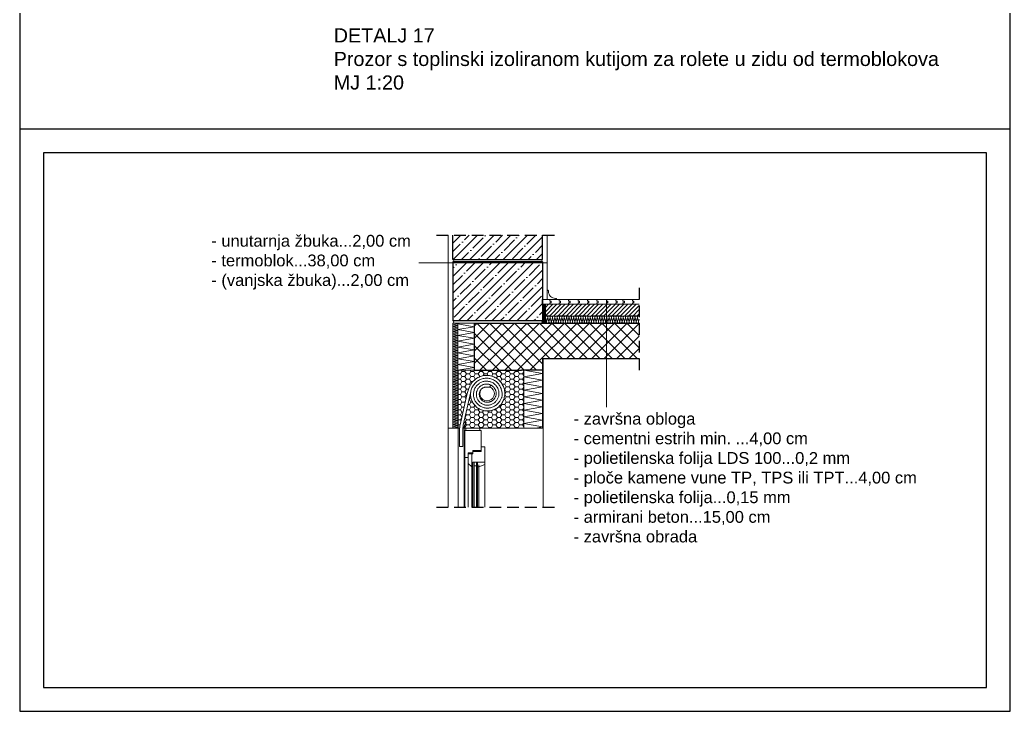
# Model space of a CAD drawing. Header units: inches. Extents: x 2845 to 78208, y 637 to 2211.
# Drawn here: x 5847.1 to 6057.1, y 637.2 to 783.9 of the extents above; entities that cross this region are included whole.
import ezdxf

# ---------------------------------------------------------------- set-up
doc = ezdxf.new("R2010")
doc.units = ezdxf.units.IN
doc.header["$MEASUREMENT"] = 0
doc.linetypes.add('DASHED', pattern=[0.75, 0.5, -0.25])
doc.layers.add('slojevi', color=150, linetype='Continuous')
doc.layers.add('t-Prozor', color=254, linetype='Continuous')
doc.styles.get("Standard").update_dxf_attribs({"font": 'arial.ttf'})

msp = doc.modelspace()

# ---------------------------------------------------------------- hatches: boundary and pattern name
at = {"lineweight": 0}
h = msp.add_hatch(dxfattribs=at)
h.set_pattern_fill('ANSI35', color=256, scale=10)
h.set_pattern_definition([(45, (5702.7075, 899.8004), (-1.767767, 1.767767), []), (45, (5704.4753, 899.8004), (-1.767767, 1.767767), [3.125, -0.625, 0, -0.625])])
h.paths.add_polyline_path([(5938.92, 732.51), (5938.92, 720.01), (5957.92, 720.01), (5957.92, 732.51)])
h.paths.add_polyline_path([(5957.92, 733.01), (5957.92, 738.15), (5938.92, 738.15), (5938.92, 733.01)])
h = msp.add_hatch(dxfattribs=at)
h.set_pattern_fill('ANSI31', color=256, scale=5)
h.set_pattern_definition([(45, (5764.3473, 688.6342), (-0.4419417, 0.4419417), [])])
h.paths.add_polyline_path([(5978.42, 721.01), (5978.42, 723.51), (5958.52, 723.51), (5958.52, 721.01)])
h = msp.add_hatch(dxfattribs=at)
h.set_pattern_fill('ANSI37', color=256, scale=15)
h.set_pattern_definition([(45, (5702.7075, 899.8004), (-1.325825, 1.325825), []), (135, (5702.7075, 899.8004), (-1.325825, -1.325825), [])])
h.paths.add_polyline_path([(5943.42, 719.51), (5943.42, 709.51), (5953.42, 709.51), (5957.92, 709.51), (5957.92, 712.01), (5978.42, 712.01), (5978.42, 719.51)])
h = msp.add_hatch(dxfattribs=at)
h.set_pattern_fill('HONEY', color=256, scale=5)
h.set_pattern_definition([(0, (5702.70753, 899.80043), (0.9375, 0.5412659), [0.625, -1.25]), (120, (5702.70753, 899.80043), (-0.9375, 0.5412659), [0.625, -1.25]), (60, (5702.70753, 899.80043), (2e-16, 1.0825318), [-1.25, 0.625])])
h.paths.add_polyline_path([(5941.11, 697.87, 0.030139), (5941.01, 697.27), (5941.4, 697.27), (5944.9, 697.27), (5953.92, 697.27), (5953.92, 709.51), (5953.42, 709.51), (5950.92, 709.51), (5943.42, 709.51), (5940.02, 709.51), (5940.02, 697.27), (5940.33, 697.27, -0.03388), (5940.44, 697.94), (5941.97, 704.77), (5942.44, 706.16), (5943.15, 707.19), (5944.06, 707.92), (5945.04, 708.35), (5946.04, 708.47), (5947.03, 708.34), (5947.94, 707.98), (5948.83, 707.32), (5949.47, 706.44), (5949.86, 705.42), (5949.93, 704.23), (5949.63, 703.08), (5948.99, 702.08), (5948.09, 701.34), (5947.01, 700.92), (5945.86, 700.85), (5944.76, 701.14), (5943.8, 701.75), (5943.1, 702.62), (5942.51, 704.12)])

# ---------------------------------------------------------------- linework, layer by layer
for p, q in [((5847.07, 934.18), (5847.07, 637.18)), ((6057.07, 637.18), (6057.07, 934.18)), ((6057.07, 760.68), (5847.07, 760.68)), ((6052.07, 755.68), (5852.07, 755.68)), ((5852.07, 755.68), (5852.07, 642.18)), ((6052.07, 642.18), (6052.07, 755.68)), ((5957.93, 723.51), (5957.93, 724.51)), ((5958.52, 720.51), (5958.52, 723.51)), ((5950.92, 709.51), (5953.42, 709.51)), ((5852.07, 642.18), (6052.07, 642.18)), ((5847.07, 637.18), (6057.07, 637.18))]:
    msp.add_line(p, q)
at = {"linetype": 'DASHED', "ltscale": 5}
for p, q in [((5935.42, 738.15), (5961.42, 738.15)), ((5978.42, 727.01), (5978.42, 709.51)), ((5935.42, 680.5), (5960.57, 680.5))]:
    msp.add_line(p, q, dxfattribs=at)
at = {"lineweight": 0}
for p, q in [((5937.92, 738.15), (5937.92, 697.27)), ((5958.92, 738.15), (5958.92, 724.51)), ((5958.92, 732.28), (5931.69, 732.28)), ((5957.92, 724.51), (5973.44, 724.51)), ((5959.44, 724.51), (5959.44, 724.16)), ((5961.44, 724.51), (5961.44, 724.16)), ((5963.44, 724.51), (5963.44, 724.16)), ((5965.44, 724.51), (5965.44, 724.16)), ((5967.44, 724.51), (5967.44, 724.16)), ((5969.44, 724.51), (5969.44, 724.16)), ((5971.44, 724.51), (5971.44, 724.16)), ((5971.44, 724.51), (5971.44, 701.7)), ((5973.44, 724.51), (5973.44, 724.16)), ((5973.44, 724.51), (5978.42, 724.51)), ((5974.96, 724.51), (5974.96, 724.16)), ((5976.96, 724.51), (5976.96, 724.16)), ((5978.42, 723.51), (5957.92, 723.51)), ((5957.92, 723.51), (5978.42, 723.51)), ((5978.42, 723.51), (5958.92, 723.51)), ((5959.44, 724.16), (5959.74, 724.16)), ((5959.44, 723.81), (5959.44, 723.51)), ((5959.44, 723.81), (5959.74, 723.81)), ((5959.69, 723.81), (5959.69, 724.16)), ((5959.74, 723.81), (5959.74, 724.16)), ((5961.44, 724.16), (5961.74, 724.16)), ((5961.44, 723.81), (5961.74, 723.81)), ((5961.44, 723.81), (5961.44, 723.51)), ((5961.69, 723.81), (5961.69, 724.16)), ((5961.74, 723.81), (5961.74, 724.16)), ((5963.44, 724.16), (5963.74, 724.16)), ((5963.44, 723.81), (5963.74, 723.81)), ((5963.44, 723.81), (5963.44, 723.51)), ((5963.69, 723.81), (5963.69, 724.16)), ((5963.74, 723.81), (5963.74, 724.16)), ((5965.44, 724.16), (5965.74, 724.16)), ((5965.44, 723.81), (5965.44, 723.51)), ((5965.44, 723.81), (5965.74, 723.81)), ((5965.69, 723.81), (5965.69, 724.16)), ((5965.74, 723.81), (5965.74, 724.16)), ((5967.44, 724.16), (5967.74, 724.16)), ((5967.44, 723.81), (5967.74, 723.81)), ((5967.44, 723.81), (5967.44, 723.51)), ((5967.69, 723.81), (5967.69, 724.16)), ((5967.74, 723.81), (5967.74, 724.16)), ((5969.44, 724.16), (5969.74, 724.16)), ((5969.44, 723.81), (5969.44, 723.51)), ((5969.44, 723.81), (5969.74, 723.81)), ((5969.69, 723.81), (5969.69, 724.16)), ((5969.74, 723.81), (5969.74, 724.16)), ((5971.44, 724.16), (5971.74, 724.16)), ((5971.44, 723.81), (5971.44, 723.51)), ((5971.44, 723.81), (5971.74, 723.81)), ((5971.69, 723.81), (5971.69, 724.16)), ((5971.74, 723.81), (5971.74, 724.16)), ((5973.44, 724.16), (5973.74, 724.16)), ((5973.44, 723.81), (5973.74, 723.81)), ((5973.44, 723.81), (5973.44, 723.51)), ((5973.69, 723.81), (5973.69, 724.16)), ((5973.74, 723.81), (5973.74, 724.16)), ((5974.96, 724.16), (5975.26, 724.16)), ((5974.96, 723.81), (5974.96, 723.51)), ((5974.96, 723.81), (5975.26, 723.81)), ((5975.21, 723.81), (5975.21, 724.16)), ((5975.26, 723.81), (5975.26, 724.16)), ((5976.96, 724.16), (5977.26, 724.16)), ((5976.96, 723.81), (5977.26, 723.81)), ((5976.96, 723.81), (5976.96, 723.51)), ((5977.21, 723.81), (5977.21, 724.16)), ((5977.26, 723.81), (5977.26, 724.16)), ((5978.42, 721.01), (5958.52, 721.01)), ((5958.52, 721.01), (5958.52, 719.51)), ((5958.07, 712.01), (5958.07, 680.5)), ((5943.42, 709.51), (5939.92, 709.51)), ((5940.02, 709.51), (5940.02, 697.27)), ((5953.92, 709.51), (5953.92, 697.27)), ((5941.86, 704.3), (5940.44, 697.94)), ((5942.7, 704.95), (5941.11, 697.87)), ((5940.02, 680.5), (5940.02, 700.02)), ((5940.02, 697.27), (5937.92, 697.27)), ((5937.92, 697.27), (5937.92, 680.5)), ((5939.92, 697.27), (5940.02, 697.27)), ((5940.33, 697.27), (5940.02, 697.27)), ((5941.4, 697.27), (5941.01, 697.27)), ((5941.4, 697.27), (5944.9, 697.27)), ((5944.65, 697.27), (5958.07, 697.27)), ((5944.9, 697.27), (5957.92, 697.27)), ((5940.31, 696.85), (5940.31, 693.32)), ((5940.99, 696.77), (5940.99, 693.32)), ((5941.27, 680.5), (5941.27, 697.03)), ((5941.4, 696.77), (5941.4, 691.02)), ((5941.4, 696.77), (5941.65, 696.77)), ((5944.65, 696.77), (5944.9, 696.77)), ((5944.9, 696.77), (5944.9, 692.27)), ((5940.99, 693.32), (5940.31, 693.32)), ((5944.9, 693.27), (5945.65, 693.27)), ((5945.65, 693.27), (5945.65, 680.5)), ((5941.4, 691.95), (5941.4, 680.5)), ((5941.4, 691.02), (5942.15, 691.02)), ((5942.15, 691.02), (5942.15, 692.02)), ((5942.15, 692.02), (5943.15, 692.02)), ((5942.15, 691.77), (5943.15, 691.77)), ((5942.15, 691.77), (5942.15, 680.5)), ((5942.9, 691.77), (5942.9, 680.5)), ((5943.15, 691.77), (5943.15, 692.52)), ((5943.15, 692.52), (5944.9, 692.52)), ((5943.15, 692.27), (5944.9, 692.27)), ((5942.9, 689.02), (5942.15, 689.77)), ((5943.15, 689.02), (5942.9, 689.02)), ((5943.15, 690.02), (5943.15, 689.02)), ((5945.65, 690.02), (5943.15, 690.02)), ((5943.15, 689.68), (5943.15, 680.5)), ((5943.4, 690.02), (5943.4, 689.27)), ((5943.4, 690.02), (5943.4, 680.5)), ((5943.9, 689.27), (5943.4, 689.27)), ((5943.9, 690.02), (5943.9, 689.27)), ((5943.9, 690.02), (5943.9, 680.5)), ((5944.15, 690.02), (5944.15, 689.02)), ((5944.15, 689.58), (5944.15, 680.5)), ((5944.15, 689.02), (5944.4, 689.02)), ((5944.4, 689.02), (5945.65, 689.52)), ((5944.4, 689.43), (5944.4, 680.5))]:
    msp.add_line(p, q, dxfattribs=at)
at = {"lineweight": 30}
for p, q in [((5938.92, 733.01), (5938.92, 738.15)), ((5957.92, 733.01), (5957.92, 738.15)), ((5938.92, 733.01), (5957.92, 733.01)), ((5957.92, 732.51), (5938.92, 732.51)), ((5938.92, 732.51), (5938.92, 720.01)), ((5957.92, 732.51), (5957.92, 720.01)), ((5957.92, 720.01), (5938.92, 720.01)), ((5943.42, 719.51), (5978.42, 719.51)), ((5943.42, 719.51), (5943.42, 709.51)), ((5957.92, 712.01), (5978.42, 712.01)), ((5957.92, 712.01), (5957.92, 709.51)), ((5943.42, 709.51), (5953.42, 709.51)), ((5957.92, 709.51), (5953.42, 709.51))]:
    msp.add_line(p, q, dxfattribs=at)
at = {"color": 94, "lineweight": 15}
for p, q in [((5958.03, 723.37), (5958.42, 723.44)), ((5958.42, 723.28), (5958.03, 723.36)), ((5958.03, 723.2), (5958.42, 723.28)), ((5958.42, 723.12), (5958.03, 723.19)), ((5958.03, 723.03), (5958.42, 723.11)), ((5958.42, 722.95), (5958.03, 723.03)), ((5958.03, 722.87), (5958.42, 722.94)), ((5958.42, 722.78), (5958.03, 722.86)), ((5958.03, 722.7), (5958.42, 722.78)), ((5958.03, 722.7), (5958.42, 722.78)), ((5958.03, 722.7), (5958.42, 722.78)), ((5958.42, 722.62), (5958.03, 722.69)), ((5958.03, 722.53), (5958.42, 722.61)), ((5958.42, 722.45), (5958.03, 722.53)), ((5958.03, 722.37), (5958.42, 722.44)), ((5958.42, 723.45), (5958.1, 723.51)), ((5958.42, 722.28), (5958.03, 722.36)), ((5958.03, 722.2), (5958.42, 722.28)), ((5958.42, 722.12), (5958.03, 722.19)), ((5958.03, 722.03), (5958.42, 722.11)), ((5958.42, 721.95), (5958.03, 722.03)), ((5958.03, 721.87), (5958.42, 721.94)), ((5958.42, 721.78), (5958.03, 721.86)), ((5958.03, 721.7), (5958.42, 721.78)), ((5958.42, 721.62), (5958.03, 721.69)), ((5958.03, 721.53), (5958.42, 721.61)), ((5958.42, 721.45), (5958.03, 721.53)), ((5958.03, 721.37), (5958.42, 721.44)), ((5958.42, 721.28), (5958.03, 721.36)), ((5958.03, 721.2), (5958.42, 721.28)), ((5958.42, 721.12), (5958.03, 721.19)), ((5958.03, 721.03), (5958.42, 721.11)), ((5958.03, 721.03), (5958.42, 721.11)), ((5958.42, 720.95), (5958.03, 721.03)), ((5958.03, 720.87), (5958.42, 720.94)), ((5958.42, 720.78), (5958.03, 720.86)), ((5958.03, 720.7), (5958.42, 720.78)), ((5958.42, 720.62), (5958.03, 720.69)), ((5958.03, 720.53), (5958.42, 720.61)), ((5958.42, 720.45), (5958.03, 720.53)), ((5958.03, 720.37), (5958.42, 720.44)), ((5958.42, 720.28), (5958.03, 720.36)), ((5958.53, 720.7), (5958.77, 719.83)), ((5959.02, 720.7), (5958.78, 719.83)), ((5959.27, 719.83), (5959.03, 720.7)), ((5959.52, 720.7), (5959.28, 719.83)), ((5959.77, 719.83), (5959.53, 720.7)), ((5960.02, 720.7), (5959.78, 719.83)), ((5960.27, 719.83), (5960.03, 720.7)), ((5960.52, 720.7), (5960.28, 719.83)), ((5960.77, 719.83), (5960.53, 720.7)), ((5961.02, 720.7), (5960.78, 719.83)), ((5961.27, 719.83), (5961.03, 720.7)), ((5961.52, 720.7), (5961.28, 719.83)), ((5961.77, 719.83), (5961.53, 720.7)), ((5962.02, 720.7), (5961.78, 719.83)), ((5962.27, 719.83), (5962.03, 720.7)), ((5962.52, 720.7), (5962.28, 719.83)), ((5962.77, 719.83), (5962.53, 720.7)), ((5963.02, 720.7), (5962.78, 719.83)), ((5963.27, 719.83), (5963.03, 720.7)), ((5963.52, 720.7), (5963.28, 719.83)), ((5963.77, 719.83), (5963.53, 720.7)), ((5964.02, 720.7), (5963.78, 719.83)), ((5964.27, 719.83), (5964.03, 720.7)), ((5964.52, 720.7), (5964.28, 719.83)), ((5964.77, 719.83), (5964.53, 720.7)), ((5965.02, 720.7), (5964.78, 719.83)), ((5965.27, 719.83), (5965.03, 720.7)), ((5965.52, 720.7), (5965.28, 719.83)), ((5965.77, 719.83), (5965.53, 720.7)), ((5966.02, 720.7), (5965.78, 719.83)), ((5966.27, 719.83), (5966.03, 720.7)), ((5966.52, 720.7), (5966.28, 719.83)), ((5966.77, 719.83), (5966.53, 720.7)), ((5967.02, 720.7), (5966.78, 719.83)), ((5967.27, 719.83), (5967.03, 720.7)), ((5967.52, 720.7), (5967.28, 719.83)), ((5967.77, 719.83), (5967.53, 720.7)), ((5968.02, 720.7), (5967.78, 719.83)), ((5968.27, 719.83), (5968.03, 720.7)), ((5968.52, 720.7), (5968.28, 719.83)), ((5968.77, 719.83), (5968.53, 720.7)), ((5969.02, 720.7), (5968.78, 719.83)), ((5969.27, 719.83), (5969.03, 720.7)), ((5969.52, 720.7), (5969.28, 719.83)), ((5969.77, 719.83), (5969.53, 720.7)), ((5970.02, 720.7), (5969.78, 719.83)), ((5970.27, 719.83), (5970.03, 720.7)), ((5970.52, 720.7), (5970.28, 719.83)), ((5970.77, 719.83), (5970.53, 720.7)), ((5971.02, 720.7), (5970.78, 719.83)), ((5971.27, 719.83), (5971.03, 720.7)), ((5971.52, 720.7), (5971.28, 719.83)), ((5971.77, 719.83), (5971.53, 720.7)), ((5972.02, 720.7), (5971.78, 719.83)), ((5972.27, 719.83), (5972.03, 720.7)), ((5972.52, 720.7), (5972.28, 719.83)), ((5972.77, 719.83), (5972.53, 720.7)), ((5973.02, 720.7), (5972.78, 719.83)), ((5973.27, 719.83), (5973.03, 720.7)), ((5973.52, 720.7), (5973.28, 719.83)), ((5973.77, 719.83), (5973.53, 720.7)), ((5974.02, 720.7), (5973.78, 719.83)), ((5974.27, 719.83), (5974.03, 720.7)), ((5974.52, 720.7), (5974.28, 719.83)), ((5974.77, 719.83), (5974.53, 720.7)), ((5975.02, 720.7), (5974.78, 719.83)), ((5975.27, 719.83), (5975.03, 720.7)), ((5975.52, 720.7), (5975.28, 719.83)), ((5975.77, 719.83), (5975.53, 720.7)), ((5976.02, 720.7), (5975.78, 719.83)), ((5976.27, 719.83), (5976.03, 720.7)), ((5976.52, 720.7), (5976.28, 719.83)), ((5976.77, 719.83), (5976.53, 720.7)), ((5977.02, 720.7), (5976.78, 719.83)), ((5977.27, 719.83), (5977.03, 720.7)), ((5977.52, 720.7), (5977.28, 719.83)), ((5977.77, 719.83), (5977.53, 720.7)), ((5978.02, 720.7), (5977.78, 719.83)), ((5978.27, 719.83), (5978.03, 720.7)), ((5978.42, 720.36), (5978.28, 719.83)), ((5938.92, 719.51), (5943.42, 719.51)), ((5938.92, 719.51), (5938.92, 697.27)), ((5938.92, 719.51), (5939.92, 719.34)), ((5939.92, 719.34), (5938.92, 719.16)), ((5938.92, 719.16), (5939.92, 718.99)), ((5939.92, 718.99), (5938.92, 718.81)), ((5938.92, 718.81), (5939.92, 718.63)), ((5939.92, 718.63), (5938.92, 718.46)), ((5938.92, 718.46), (5939.92, 718.28)), ((5939.92, 718.28), (5938.92, 718.1)), ((5939.92, 719.39), (5940.64, 719.51)), ((5939.92, 719.51), (5939.92, 697.27)), ((5943.42, 718.77), (5939.92, 719.39)), ((5939.92, 718.15), (5943.42, 718.77)), ((5958.03, 720.2), (5958.42, 720.28)), ((5958.42, 720.12), (5958.03, 720.19)), ((5958.03, 720.03), (5958.42, 720.11)), ((5958.42, 719.95), (5958.03, 720.03)), ((5958.03, 719.87), (5958.42, 719.94)), ((5958.42, 719.78), (5958.03, 719.86)), ((5958.03, 719.7), (5958.42, 719.78)), ((5958.42, 719.62), (5958.03, 719.69)), ((5958.03, 719.53), (5958.42, 719.61)), ((5938.92, 718.1), (5939.92, 717.93)), ((5939.92, 717.93), (5938.92, 717.75)), ((5938.92, 717.75), (5939.92, 717.57)), ((5939.92, 717.57), (5938.92, 717.4)), ((5938.92, 717.4), (5939.92, 717.22)), ((5939.92, 717.22), (5938.92, 717.05)), ((5938.92, 717.05), (5939.92, 716.87)), ((5939.92, 716.87), (5938.92, 716.69)), ((5938.92, 716.69), (5939.92, 716.52)), ((5939.92, 716.52), (5938.92, 716.34)), ((5938.92, 716.34), (5939.92, 716.16)), ((5939.92, 716.16), (5938.92, 715.99)), ((5943.42, 717.54), (5939.92, 718.15)), ((5939.92, 716.92), (5943.42, 717.54)), ((5943.42, 716.3), (5939.92, 716.92)), ((5939.92, 715.69), (5943.42, 716.3)), ((5938.92, 715.99), (5939.92, 715.81)), ((5939.92, 715.81), (5938.92, 715.64)), ((5938.92, 715.64), (5939.92, 715.46)), ((5939.92, 715.46), (5938.92, 715.28)), ((5938.92, 715.28), (5939.92, 715.11)), ((5939.92, 715.11), (5938.92, 714.93)), ((5938.92, 714.93), (5939.92, 714.75)), ((5939.92, 714.75), (5938.92, 714.58)), ((5938.92, 714.58), (5939.92, 714.4)), ((5939.92, 714.4), (5938.92, 714.22)), ((5938.92, 714.22), (5939.92, 714.05)), ((5939.92, 714.05), (5938.92, 713.87)), ((5943.42, 715.07), (5939.92, 715.69)), ((5939.92, 714.45), (5943.42, 715.07)), ((5943.42, 713.83), (5939.92, 714.45)), ((5938.92, 713.87), (5939.92, 713.7)), ((5939.92, 713.7), (5938.92, 713.52)), ((5938.92, 713.52), (5939.92, 713.34)), ((5939.92, 713.34), (5938.92, 713.17)), ((5938.92, 713.17), (5939.92, 712.99)), ((5939.92, 712.99), (5938.92, 712.81)), ((5938.92, 712.81), (5939.92, 712.64)), ((5939.92, 712.64), (5938.92, 712.46)), ((5938.92, 712.46), (5939.92, 712.29)), ((5939.92, 712.29), (5938.92, 712.11)), ((5938.92, 712.11), (5939.92, 711.93)), ((5939.92, 711.93), (5938.92, 711.76)), ((5939.92, 713.22), (5943.42, 713.83)), ((5943.42, 712.6), (5939.92, 713.22)), ((5939.92, 711.98), (5943.42, 712.6)), ((5943.42, 711.37), (5939.92, 711.98)), ((5938.92, 711.76), (5939.92, 711.58)), ((5939.92, 711.58), (5938.92, 711.4)), ((5938.92, 711.4), (5939.92, 711.23)), ((5939.92, 711.23), (5938.92, 711.05)), ((5938.92, 711.05), (5939.92, 710.87)), ((5939.92, 710.87), (5938.92, 710.7)), ((5938.92, 710.7), (5939.92, 710.52)), ((5939.92, 710.52), (5938.92, 710.35)), ((5938.92, 710.35), (5939.92, 710.17)), ((5939.92, 710.17), (5938.92, 709.99)), ((5938.92, 709.99), (5939.92, 709.82)), ((5939.92, 709.82), (5938.92, 709.64)), ((5939.92, 710.75), (5943.42, 711.37)), ((5943.42, 710.13), (5939.92, 710.75)), ((5939.92, 709.51), (5943.42, 710.13)), ((5938.92, 709.64), (5939.92, 709.46)), ((5939.92, 709.46), (5938.92, 709.29)), ((5938.92, 709.29), (5939.92, 709.11)), ((5939.92, 709.11), (5938.92, 708.93)), ((5938.92, 708.93), (5939.92, 708.76)), ((5939.92, 708.76), (5938.92, 708.58)), ((5938.92, 708.58), (5939.92, 708.41)), ((5939.92, 708.41), (5938.92, 708.23)), ((5938.92, 708.23), (5939.92, 708.05)), ((5939.92, 708.05), (5938.92, 707.88)), ((5938.92, 707.88), (5939.92, 707.7)), ((5939.92, 707.7), (5938.92, 707.52)), ((5953.92, 709.51), (5957.92, 708.81)), ((5957.92, 708.81), (5953.92, 708.1)), ((5953.92, 708.1), (5957.92, 707.4)), ((5957.92, 709.51), (5957.92, 697.27)), ((5938.92, 707.52), (5939.92, 707.35)), ((5939.92, 707.35), (5938.92, 707.17)), ((5938.92, 707.17), (5939.92, 707)), ((5939.92, 707), (5938.92, 706.82)), ((5938.92, 706.82), (5939.92, 706.64)), ((5939.92, 706.64), (5938.92, 706.47)), ((5938.92, 706.47), (5939.92, 706.29)), ((5939.92, 706.29), (5938.92, 706.11)), ((5938.92, 706.11), (5939.92, 705.94)), ((5939.92, 705.94), (5938.92, 705.76)), ((5938.92, 705.76), (5939.92, 705.58)), ((5957.92, 707.4), (5953.92, 706.69)), ((5953.92, 706.69), (5957.92, 705.99)), ((5957.92, 705.99), (5953.92, 705.28)), ((5939.92, 705.58), (5938.92, 705.41)), ((5938.92, 705.41), (5939.92, 705.23)), ((5939.92, 705.23), (5938.92, 705.06)), ((5938.92, 705.06), (5939.92, 704.88)), ((5939.92, 704.88), (5938.92, 704.7)), ((5938.92, 704.7), (5939.92, 704.53)), ((5939.92, 704.53), (5938.92, 704.35)), ((5938.92, 704.35), (5939.92, 704.17)), ((5939.92, 704.17), (5938.92, 704)), ((5938.92, 704), (5939.92, 703.82)), ((5939.92, 703.82), (5938.92, 703.65)), ((5938.92, 703.65), (5939.92, 703.47)), ((5953.92, 705.28), (5957.92, 704.58)), ((5957.92, 704.58), (5953.92, 703.87)), ((5953.92, 703.87), (5957.92, 703.17)), ((5939.92, 703.47), (5938.92, 703.29)), ((5938.92, 703.29), (5939.92, 703.12)), ((5939.92, 703.12), (5938.92, 702.94)), ((5938.92, 702.94), (5939.92, 702.76)), ((5939.92, 702.76), (5938.92, 702.59)), ((5938.92, 702.59), (5939.92, 702.41)), ((5939.92, 702.41), (5938.92, 702.23)), ((5938.92, 702.23), (5939.92, 702.06)), ((5939.92, 702.06), (5938.92, 701.88)), ((5938.92, 701.88), (5939.92, 701.71)), ((5939.92, 701.71), (5938.92, 701.53)), ((5938.92, 701.53), (5939.92, 701.35)), ((5957.92, 703.17), (5953.92, 702.46)), ((5953.92, 702.46), (5957.92, 701.76)), ((5957.92, 701.76), (5953.92, 701.05)), ((5939.92, 701.35), (5938.92, 701.18)), ((5938.92, 701.18), (5939.92, 701)), ((5939.92, 701), (5938.92, 700.82)), ((5938.92, 700.82), (5939.92, 700.65)), ((5939.92, 700.65), (5938.92, 700.47)), ((5938.92, 700.47), (5939.92, 700.29)), ((5939.92, 700.29), (5938.92, 700.12)), ((5938.92, 700.12), (5939.92, 699.94)), ((5939.92, 699.94), (5938.92, 699.77)), ((5938.92, 699.77), (5939.92, 699.59)), ((5939.92, 699.59), (5938.92, 699.41)), ((5938.92, 699.41), (5939.92, 699.24)), ((5953.92, 701.05), (5957.92, 700.35)), ((5957.92, 700.35), (5953.92, 699.64)), ((5953.92, 699.64), (5957.92, 698.93)), ((5939.92, 699.24), (5938.92, 699.06)), ((5938.92, 699.06), (5939.92, 698.88)), ((5939.92, 698.88), (5938.92, 698.71)), ((5938.92, 698.71), (5939.92, 698.53)), ((5939.92, 698.53), (5938.92, 698.36)), ((5938.92, 698.36), (5939.92, 698.18)), ((5939.92, 698.18), (5938.92, 698)), ((5938.92, 698), (5939.92, 697.83)), ((5939.92, 697.83), (5938.92, 697.65)), ((5938.92, 697.65), (5939.92, 697.47)), ((5939.92, 697.47), (5938.92, 697.3)), ((5938.92, 697.3), (5939.06, 697.27)), ((5957.92, 698.93), (5953.92, 698.23)), ((5953.92, 698.23), (5957.92, 697.52)), ((5957.92, 697.52), (5956.5, 697.27))]:
    msp.add_line(p, q, dxfattribs=at)
at = {"lineweight": 0}
msp.add_lwpolyline([(5958.92, 726.51, -0.414214), (5959.17, 726.26, 0.414214), (5960.67, 724.76, -0.414214), (5960.92, 724.51), (5958.92, 724.51)], format="xyb", close=True, dxfattribs=at)
at = {"linetype": 'DASHED', "lineweight": 30, "ltscale": 5}
msp.add_lwpolyline([(5978.42, 721.01), (5958.52, 721.01), (5958.52, 723.51)], dxfattribs=at)
at = {"lineweight": 0}
msp.add_lwpolyline([(5946.67, 705.9), (5946.41, 705.94), (5946.18, 705.96), (5945.98, 705.96), (5945.8, 705.94), (5945.64, 705.91), (5945.51, 705.87), (5945.39, 705.81), (5945.28, 705.76), (5945.18, 705.7), (5945.09, 705.63), (5945, 705.56), (5944.93, 705.49), (5944.86, 705.41), (5944.8, 705.34), (5944.74, 705.25), (5944.69, 705.17), (5944.65, 705.08), (5944.61, 704.99), (5944.57, 704.89), (5944.55, 704.79), (5944.53, 704.69), (5944.51, 704.59), (5944.5, 704.49), (5944.5, 704.39), (5944.5, 704.29), (5944.51, 704.19), (5944.53, 704.08), (5944.56, 703.98), (5944.59, 703.88), (5944.62, 703.79), (5944.67, 703.69), (5944.71, 703.6), (5944.77, 703.51), (5944.83, 703.42), (5944.9, 703.34), (5944.97, 703.26), (5945.04, 703.18), (5945.13, 703.11), (5945.21, 703.05), (5945.3, 702.99), (5945.4, 702.93), (5945.5, 702.88), (5945.6, 702.84), (5945.7, 702.81), (5945.81, 702.78), (5945.92, 702.75), (5946.03, 702.74), (5946.14, 702.73), (5946.25, 702.73), (5946.36, 702.73), (5946.47, 702.74), (5946.58, 702.76), (5946.69, 702.79), (5946.8, 702.82), (5946.91, 702.86), (5947.01, 702.91), (5947.12, 702.96), (5947.21, 703.02), (5947.31, 703.09), (5947.4, 703.16), (5947.49, 703.24), (5947.57, 703.33), (5947.64, 703.42), (5947.71, 703.51), (5947.78, 703.61), (5947.84, 703.71), (5947.89, 703.81), (5947.94, 703.92), (5947.98, 704.02), (5948.02, 704.12), (5948.05, 704.22), (5948.07, 704.31), (5948.09, 704.4), (5948.1, 704.48), (5948.11, 704.56), (5948.11, 704.63), (5948.11, 704.71), (5948.1, 704.79), (5948.08, 704.87), (5948.06, 704.96), (5948.03, 705.06), (5948, 705.15), (5947.96, 705.26), (5947.91, 705.36), (5947.86, 705.47), (5947.8, 705.58), (5947.73, 705.68), (5947.66, 705.79), (5947.58, 705.88), (5947.5, 705.98), (5947.4, 706.07), (5947.31, 706.15), (5947.21, 706.22), (5947.1, 706.29), (5946.99, 706.36), (5946.87, 706.41), (5946.75, 706.46), (5946.63, 706.5), (5946.51, 706.54), (5946.38, 706.56), (5946.25, 706.58), (5946.12, 706.59), (5945.99, 706.59), (5945.86, 706.59), (5945.72, 706.57), (5945.59, 706.55), (5945.47, 706.52), (5945.34, 706.48), (5945.21, 706.43), (5945.09, 706.37), (5944.97, 706.31), (5944.86, 706.24), (5944.75, 706.16), (5944.64, 706.08), (5944.54, 705.98), (5944.45, 705.89), (5944.36, 705.78), (5944.28, 705.67), (5944.2, 705.56), (5944.14, 705.44), (5944.08, 705.31), (5944.02, 705.18), (5943.98, 705.05), (5943.94, 704.92), (5943.92, 704.78), (5943.9, 704.64), (5943.89, 704.5), (5943.88, 704.36), (5943.89, 704.22), (5943.91, 704.08), (5943.93, 703.94), (5943.97, 703.8), (5944.01, 703.66), (5944.06, 703.53), (5944.12, 703.4), (5944.19, 703.27), (5944.27, 703.15), (5944.35, 703.03), (5944.44, 702.92), (5944.54, 702.81), (5944.65, 702.71), (5944.76, 702.62), (5944.88, 702.53), (5945, 702.45), (5945.13, 702.38), (5945.26, 702.31), (5945.4, 702.26), (5945.54, 702.21), (5945.68, 702.17), (5945.83, 702.14), (5945.98, 702.12), (5946.13, 702.11), (5946.28, 702.11), (5946.43, 702.12), (5946.58, 702.14), (5946.73, 702.16), (5946.88, 702.2), (5947.02, 702.25), (5947.16, 702.3), (5947.3, 702.37), (5947.44, 702.44), (5947.57, 702.52), (5947.69, 702.61), (5947.81, 702.71), (5947.93, 702.81), (5948.04, 702.93), (5948.14, 703.04), (5948.23, 703.17), (5948.31, 703.3), (5948.39, 703.44), (5948.46, 703.58), (5948.52, 703.73), (5948.57, 703.88), (5948.61, 704.03), (5948.64, 704.19), (5948.66, 704.34), (5948.67, 704.5), (5948.67, 704.66), (5948.66, 704.82), (5948.65, 704.98), (5948.62, 705.14), (5948.58, 705.3), (5948.53, 705.46), (5948.47, 705.61), (5948.4, 705.75), (5948.32, 705.9), (5948.24, 706.04), (5948.14, 706.17), (5948.04, 706.3), (5947.93, 706.42), (5947.81, 706.53), (5947.68, 706.64), (5947.55, 706.74), (5947.41, 706.83), (5947.26, 706.91), (5947.11, 706.98), (5946.95, 707.04), (5946.79, 707.1), (5946.63, 707.14), (5946.47, 707.17), (5946.3, 707.19), (5946.13, 707.21), (5945.96, 707.21), (5945.79, 707.2), (5945.62, 707.18), (5945.45, 707.15), (5945.29, 707.11), (5945.12, 707.05), (5944.96, 706.99), (5944.81, 706.92), (5944.65, 706.84), (5944.51, 706.74), (5944.37, 706.64), (5944.23, 706.53), (5944.1, 706.41), (5943.98, 706.29), (5943.87, 706.15), (5943.77, 706.01), (5943.67, 705.86), (5943.58, 705.71), (5943.51, 705.55), (5943.44, 705.39), (5943.39, 705.22), (5943.34, 705.05), (5943.31, 704.87), (5943.28, 704.69), (5943.27, 704.51), (5943.27, 704.34), (5943.28, 704.16), (5943.3, 703.98), (5943.33, 703.8), (5943.38, 703.62), (5943.43, 703.45), (5943.5, 703.28), (5943.58, 703.12), (5943.66, 702.96), (5943.76, 702.8), (5943.87, 702.65), (5943.98, 702.51), (5944.11, 702.37), (5944.24, 702.25), (5944.38, 702.13), (5944.53, 702.02), (5944.69, 701.92), (5944.85, 701.83), (5945.02, 701.75), (5945.19, 701.68), (5945.37, 701.62), (5945.55, 701.57), (5945.74, 701.53), (5945.92, 701.51), (5946.11, 701.5), (5946.3, 701.5), (5946.49, 701.51), (5946.68, 701.53), (5946.87, 701.56), (5947.05, 701.61), (5947.23, 701.67), (5947.41, 701.74), (5947.59, 701.82), (5947.75, 701.91), (5947.92, 702.01), (5948.07, 702.13), (5948.22, 702.25), (5948.37, 702.38), (5948.5, 702.52), (5948.62, 702.66), (5948.74, 702.81), (5948.85, 702.96), (5948.94, 703.1), (5949.03, 703.25), (5949.1, 703.38), (5949.17, 703.51), (5949.22, 703.64), (5949.26, 703.76), (5949.29, 703.88), (5949.32, 704), (5949.33, 704.13), (5949.34, 704.26), (5949.34, 704.41), (5949.33, 704.57), (5949.32, 704.74), (5949.29, 704.92), (5949.26, 705.1), (5949.22, 705.29), (5949.17, 705.48), (5949.11, 705.67), (5949.03, 705.85), (5948.95, 706.04), (5948.85, 706.21), (5948.74, 706.38), (5948.63, 706.55), (5948.5, 706.71), (5948.36, 706.86), (5948.21, 707), (5948.06, 707.13), (5947.89, 707.25), (5947.72, 707.36), (5947.54, 707.46), (5947.35, 707.55), (5947.16, 707.62), (5946.96, 707.69), (5946.76, 707.74), (5946.56, 707.78), (5946.36, 707.81), (5946.15, 707.82), (5945.94, 707.82), (5945.73, 707.81), (5945.52, 707.79), (5945.32, 707.75), (5945.11, 707.7), (5944.91, 707.63), (5944.72, 707.56), (5944.53, 707.47), (5944.34, 707.37), (5944.16, 707.25), (5943.99, 707.13), (5943.82, 706.99), (5943.67, 706.85), (5943.52, 706.69), (5943.38, 706.53), (5943.26, 706.36), (5943.14, 706.18), (5943.04, 705.99), (5942.94, 705.79), (5942.86, 705.59), (5942.79, 705.39), (5942.74, 705.18), (5942.7, 704.97), (5942.67, 704.75), (5942.66, 704.53), (5942.65, 704.32), (5942.67, 704.1), (5942.69, 703.88), (5942.73, 703.66), (5942.79, 703.45), (5942.85, 703.24), (5942.93, 703.04), (5943.03, 702.84), (5943.13, 702.64), (5943.25, 702.45), (5943.38, 702.27), (5943.52, 702.1), (5943.67, 701.94), (5943.83, 701.79), (5944.01, 701.64), (5944.19, 701.51), (5944.38, 701.39), (5944.57, 701.28), (5944.78, 701.18), (5944.98, 701.1), (5945.2, 701.03), (5945.42, 700.97), (5945.64, 700.93), (5945.87, 700.9), (5946.09, 700.88), (5946.32, 700.88), (5946.55, 700.89), (5946.77, 700.92), (5947, 700.96), (5947.22, 701.02), (5947.44, 701.09), (5947.65, 701.17), (5947.86, 701.27), (5948.07, 701.38), (5948.26, 701.5), (5948.45, 701.64), (5948.63, 701.79), (5948.8, 701.94), (5948.96, 702.11), (5949.11, 702.29), (5949.25, 702.48), (5949.37, 702.68), (5949.49, 702.88), (5949.59, 703.09), (5949.68, 703.31), (5949.75, 703.54), (5949.81, 703.76), (5949.86, 704), (5949.89, 704.23), (5949.9, 704.47), (5949.9, 704.7), (5949.89, 704.94), (5949.86, 705.18), (5949.82, 705.41), (5949.76, 705.64), (5949.69, 705.87), (5949.6, 706.1), (5949.5, 706.31), (5949.38, 706.53), (5949.26, 706.73), (5949.12, 706.93), (5948.96, 707.11), (5948.8, 707.29), (5948.62, 707.46), (5948.43, 707.61), (5948.24, 707.76), (5948.03, 707.89), (5947.82, 708.01), (5947.6, 708.11), (5947.37, 708.2), (5947.14, 708.28), (5946.9, 708.34), (5946.66, 708.39), (5946.42, 708.42), (5946.17, 708.44), (5945.92, 708.44), (5945.68, 708.42), (5945.43, 708.39), (5945.18, 708.35), (5944.94, 708.28), (5944.69, 708.2), (5944.45, 708.09), (5944.2, 707.96), (5943.95, 707.81), (5943.7, 707.64), (5943.45, 707.43), (5943.2, 707.19), (5942.95, 706.9), (5942.71, 706.55), (5942.48, 706.13), (5942.25, 705.62), (5942.05, 705.01), (5941.86, 704.3)], dxfattribs=at)
msp.add_lwpolyline([(5941.65, 696.77), (5944.65, 696.77), (5944.65, 697.27), (5941.65, 697.27)], close=True, dxfattribs=at)
at = {"lineweight": 15}
for centre, start, end in [((5938.79, 732.76), 298.7903, 61.2097), ((5958.06, 732.76), 118.7903, 241.2097), ((5938.79, 719.76), 298.7903, 61.2097), ((5958.06, 719.76), 118.7903, 241.2097)]:
    msp.add_arc(centre, 0.285, start, end, dxfattribs=at)
at = {"color": 94, "lineweight": 15}
for centre, radius, start, end in [((5958.01, 723.45), 0.0833, 126.8699, 284.9809), ((5958.01, 723.28), 0.0833, 75.0191, 284.9809), ((5958.01, 723.11), 0.0833, 75.0191, 284.9809), ((5958.01, 722.95), 0.0833, 75.0191, 284.9809), ((5958.01, 722.78), 0.0833, 75.0191, 284.9809), ((5958.01, 722.61), 0.0833, 75.0191, 284.9809), ((5958.01, 722.45), 0.0833, 75.0191, 284.9809), ((5958.44, 723.53), 0.0833, 255.0191, 348.463), ((5958.44, 723.36), 0.0833, 255.0191, 104.9809), ((5958.44, 723.2), 0.0833, 255.0191, 104.9809), ((5958.44, 723.03), 0.0833, 255.0191, 104.9809), ((5958.44, 722.86), 0.0833, 255.0191, 104.9809), ((5958.44, 722.7), 0.0833, 255.0191, 104.9809), ((5958.44, 722.53), 0.0833, 255.0191, 104.9809), ((5958.44, 722.36), 0.0833, 255.0191, 104.9809), ((5958.01, 722.28), 0.0833, 75.0191, 284.9809), ((5958.01, 722.11), 0.0833, 75.0191, 284.9809), ((5958.01, 721.95), 0.0833, 75.0191, 284.9809), ((5958.01, 721.78), 0.0833, 75.0191, 284.9809), ((5958.01, 721.61), 0.0833, 75.0191, 284.9809), ((5958.01, 721.45), 0.0833, 75.0191, 284.9809), ((5958.01, 721.28), 0.0833, 75.0191, 284.9809), ((5958.01, 721.11), 0.0833, 75.0191, 284.9809), ((5958.01, 720.95), 0.0833, 75.0191, 284.9809), ((5958.01, 720.78), 0.0833, 75.0191, 284.9809), ((5958.01, 720.61), 0.0833, 75.0191, 284.9809), ((5958.01, 720.45), 0.0833, 75.0191, 284.9809), ((5958.01, 720.28), 0.0833, 75.0191, 284.9809), ((5958.44, 722.2), 0.0833, 255.0191, 104.9809), ((5958.44, 722.03), 0.0833, 255.0191, 104.9809), ((5958.44, 721.86), 0.0833, 255.0191, 104.9809), ((5958.44, 721.7), 0.0833, 255.0191, 104.9809), ((5958.44, 721.53), 0.0833, 255.0191, 104.9809), ((5958.44, 721.36), 0.0833, 255.0191, 104.9809), ((5958.44, 721.2), 0.0833, 255.0191, 104.9809), ((5958.44, 721.03), 0.0833, 255.0191, 104.9809), ((5958.44, 720.86), 0.0833, 255.0191, 104.9809), ((5958.44, 720.7), 0.0833, 255.0191, 104.9809), ((5958.44, 720.53), 0.0833, 255.0191, 104.9809), ((5958.44, 720.36), 0.0833, 255.0191, 104.9809), ((5958.77, 720.76), 0.25, 345.0191, 194.9809), ((5959.27, 720.76), 0.25, 345.0191, 194.9809), ((5959.77, 720.76), 0.25, 345.0191, 194.9809), ((5960.27, 720.76), 0.25, 345.0191, 194.9809), ((5960.77, 720.76), 0.25, 345.0191, 194.9809), ((5961.27, 720.76), 0.25, 345.0191, 194.9809), ((5961.77, 720.76), 0.25, 345.0191, 194.9809), ((5962.27, 720.76), 0.25, 345.0191, 194.9809), ((5962.77, 720.76), 0.25, 345.0191, 194.9809), ((5963.27, 720.76), 0.25, 345.0191, 194.9809), ((5963.77, 720.76), 0.25, 345.0191, 194.9809), ((5964.27, 720.76), 0.25, 345.0191, 194.9809), ((5964.77, 720.76), 0.25, 345.0191, 194.9809), ((5965.27, 720.76), 0.25, 345.0191, 194.9809), ((5965.77, 720.76), 0.25, 345.0191, 194.9809), ((5966.27, 720.76), 0.25, 345.0191, 194.9809), ((5966.77, 720.76), 0.25, 345.0191, 194.9809), ((5967.27, 720.76), 0.25, 345.0191, 194.9809), ((5967.77, 720.76), 0.25, 345.0191, 194.9809), ((5968.27, 720.76), 0.25, 345.0191, 194.9809), ((5968.77, 720.76), 0.25, 345.0191, 194.9809), ((5969.27, 720.76), 0.25, 345.0191, 194.9809), ((5969.77, 720.76), 0.25, 345.0191, 194.9809), ((5970.27, 720.76), 0.25, 345.0191, 194.9809), ((5970.77, 720.76), 0.25, 345.0191, 194.9809), ((5971.27, 720.76), 0.25, 345.0191, 194.9809), ((5971.77, 720.76), 0.25, 345.0191, 194.9809), ((5972.27, 720.76), 0.25, 345.0191, 194.9809), ((5972.77, 720.76), 0.25, 345.0191, 194.9809), ((5973.27, 720.76), 0.25, 345.0191, 194.9809), ((5973.77, 720.76), 0.25, 345.0191, 194.9809), ((5974.27, 720.76), 0.25, 345.0191, 194.9809), ((5974.77, 720.76), 0.25, 345.0191, 194.9809), ((5975.27, 720.76), 0.25, 345.0191, 194.9809), ((5975.77, 720.76), 0.25, 345.0191, 194.9809), ((5976.27, 720.76), 0.25, 345.0191, 194.9809), ((5976.77, 720.76), 0.25, 345.0191, 194.9809), ((5977.27, 720.76), 0.25, 345.0191, 194.9809), ((5977.77, 720.76), 0.25, 345.0191, 194.9809), ((5978.27, 720.76), 0.25, 53.1301, 194.9809), ((5958.01, 720.11), 0.0833, 75.0191, 284.9809), ((5958.01, 719.95), 0.0833, 75.0191, 284.9809), ((5958.01, 719.78), 0.0833, 75.0191, 284.9809), ((5958.01, 719.61), 0.0833, 75.0191, 284.9809), ((5958.44, 720.2), 0.0833, 255.0191, 104.9809), ((5958.44, 720.03), 0.0833, 255.0191, 104.9809), ((5958.44, 719.86), 0.0833, 255.0191, 104.9809), ((5958.44, 719.7), 0.0833, 255.0191, 104.9809), ((5958.44, 719.53), 0.0833, 348.463, 104.9809), ((5958.52, 719.76), 0.25, 270, 14.9809), ((5959.02, 719.76), 0.25, 165.0191, 14.9809), ((5959.52, 719.76), 0.25, 165.0191, 14.9809), ((5960.02, 719.76), 0.25, 165.0191, 14.9809), ((5960.52, 719.76), 0.25, 165.0191, 14.9809), ((5961.02, 719.76), 0.25, 165.0191, 14.9809), ((5961.52, 719.76), 0.25, 165.0191, 14.9809), ((5962.02, 719.76), 0.25, 165.0191, 14.9809), ((5962.52, 719.76), 0.25, 165.0191, 14.9809), ((5963.02, 719.76), 0.25, 165.0191, 14.9809), ((5963.52, 719.76), 0.25, 165.0191, 14.9809), ((5964.02, 719.76), 0.25, 165.0191, 14.9809), ((5964.52, 719.76), 0.25, 165.0191, 14.9809), ((5965.02, 719.76), 0.25, 165.0191, 14.9809), ((5965.52, 719.76), 0.25, 165.0191, 14.9809), ((5966.02, 719.76), 0.25, 165.0191, 14.9809), ((5966.52, 719.76), 0.25, 165.0191, 14.9809), ((5967.02, 719.76), 0.25, 165.0191, 14.9809), ((5967.52, 719.76), 0.25, 165.0191, 14.9809), ((5968.02, 719.76), 0.25, 165.0191, 14.9809), ((5968.52, 719.76), 0.25, 165.0191, 14.9809), ((5969.02, 719.76), 0.25, 165.0191, 14.9809), ((5969.52, 719.76), 0.25, 165.0191, 14.9809), ((5970.02, 719.76), 0.25, 165.0191, 14.9809), ((5970.52, 719.76), 0.25, 165.0191, 14.9809), ((5971.02, 719.76), 0.25, 165.0191, 14.9809), ((5971.52, 719.76), 0.25, 165.0191, 14.9809), ((5972.02, 719.76), 0.25, 165.0191, 14.9809), ((5972.52, 719.76), 0.25, 165.0191, 14.9809), ((5973.02, 719.76), 0.25, 165.0191, 14.9809), ((5973.52, 719.76), 0.25, 165.0191, 14.9809), ((5974.02, 719.76), 0.25, 165.0191, 14.9809), ((5974.52, 719.76), 0.25, 165.0191, 14.9809), ((5975.02, 719.76), 0.25, 165.0191, 14.9809), ((5975.52, 719.76), 0.25, 165.0191, 14.9809), ((5976.02, 719.76), 0.25, 165.0191, 14.9809), ((5976.52, 719.76), 0.25, 165.0191, 14.9809), ((5977.02, 719.76), 0.25, 165.0191, 14.9809), ((5977.52, 719.76), 0.25, 165.0191, 14.9809), ((5978.02, 719.76), 0.25, 165.0191, 14.9809), ((5978.52, 719.76), 0.25, 165.0191, 246.4218)]:
    msp.add_arc(centre, radius, start, end, dxfattribs=at)
at = {"lineweight": 0}
for centre, radius, start, end in [((5946.16, 704.57), 1.55, 145.8314, 67.6899), ((5945.31, 696.85), 5, 167.3545, 180), ((5945.99, 696.77), 5, 167.3545, 180), ((5943.77, 697.03), 2.5, 144.0363, 180)]:
    msp.add_arc(centre, radius, start, end, dxfattribs=at)
for p in [(5958.52, 720.51), (5958.52, 720.01)]:
    msp.add_point(p)
at = {"layer": 't-Prozor', "lineweight": 0}
msp.add_line((5946.67, 705.9), (5947.02, 706.36), dxfattribs=at)

# ---------------------------------------------------------------- texts
at = {"insert": (5913.63, 782.08), "char_height": 3, "attachment_point": 1}
msp.add_mtext_dynamic_manual_height_columns('{\\fArial|b0|i0|c238|p34;DETALJ 17\\PProzor s toplinski izoliranom kutijom za rolete u zidu od termoblokova \\PMJ 1:20}', width=133.1235, gutter_width=1, heights=[0], dxfattribs=at)
at = {"layer": 'slojevi', "char_height": 2.5, "attachment_point": 1}
for s, insert, width in [('{\\C7;- unutarnja žbuka\\fArial|b0|i0|c238|p34;...\\fArial|b0|i0|c0|p34;2,00 cm\\P-\\fArial|b0|i0|c238|p34; termoblok...38\\fArial|b0|i0|c0|p34;,00 cm\\P- \\fArial|b0|i0|c238|p34;(vanjska žbuka)...2,00\\fArial|b0|i0|c0|p34; cm}', (5887.68, 738.24), 132.1535), ('{\\C7;- završna obloga\\P- cementni estrih\\fArial|b0|i0|c238|p34; \\fArial|b0|i0|c0|p34;min. \\fArial|b0|i0|c238|p34;...\\fArial|b0|i0|c0|p34;4,00 cm\\P- polietilenska folija LDS 100...0,2 mm}\\P{\\C94;- ploče kamene vune TP, TPS ili TPT...4,00 cm\\P\\C7;- polietilenska folija..\\fArial|b0|i0|c238|p34;.\\fArial|b0|i0|c0|p34;0,15 mm\\P- armirani beton..\\fArial|b0|i0|c238|p34;.\\fArial|b0|i0|c0|p34;15,00 cm\\P- završna obrada}', (5964.5, 700.5), 84.3172)]:
    msp.add_mtext(s, dxfattribs=dict(at, insert=insert, width=width))

doc.saveas('drawing.dxf')
